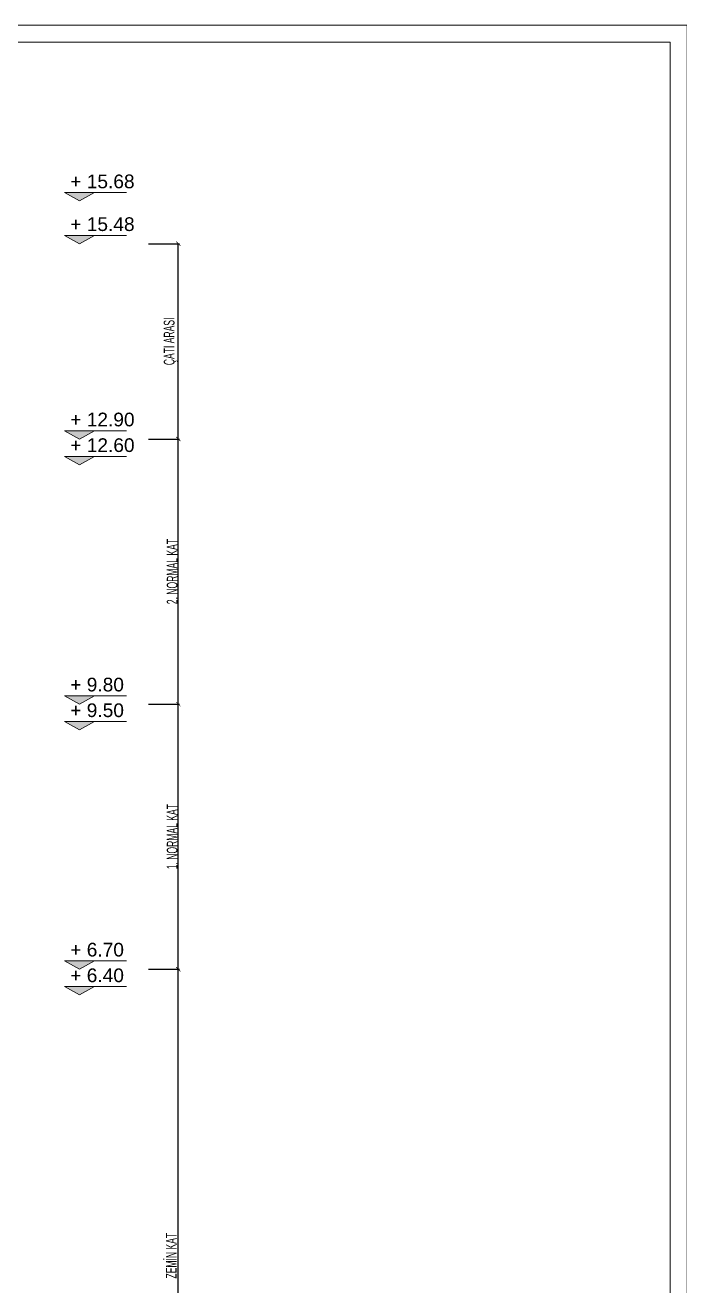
# Model space of a CAD drawing. Header units: millimetres. Extents: x 7519 to 33116, y -1769 to 3101.
# Drawn here: x 27413 to 28179, y 1627 to 3101 of the extents above; entities that cross this region are included whole.
import ezdxf

# ---------------------------------------------------------------- set-up
doc = ezdxf.new("R2010")
doc.units = ezdxf.units.MM
doc.layers.add('iç ölçü x', color=20, linetype='Continuous', lineweight=9)
doc.styles.get("Standard").update_dxf_attribs({"font": 'arial.ttf'})
doc.styles.add('UMUT İÇ ÖLÇÜ YAZISI', font='ARIALN.TTF', dxfattribs={"width": 0.7, "height": 12.5})
doc.dimstyles.new('UMUT İÇ ÖLÇÜ', dxfattribs={"dimtxt": 12.5, "dimasz": 5, "dimexe": 1.25, "dimexo": 0.625, "dimtad": 1, "dimtoh": 1, "dimdec": 0, "dimzin": 12, "dimtxsty": 'UMUT İÇ ÖLÇÜ YAZISI', "dimblk": 'ARCHTICK', "dimcen": 5, "dimclrd": 1, "dimclre": 2, "dimclrt": 3, "dimadec": 0, "dimazin": 0, "dimtfac": 1, "dimtdec": 0, "dimtix": 1, "dimtmove": 0, "dimatfit": 3, "dimldrblk": 'ARCHTICK', "dimfxl": 35, "dimfxlon": 1, "dimtfillclr": 256, "dimarcsym": 0})

# ---------------------------------------------------------------- blocks, each defined once
blk = doc.blocks.new('A$C255917EC')
at = {"layer": 'iç ölçü x'}
h = blk.add_hatch(color=256, dxfattribs=at)
h.dxf.hatch_style = 1
h.paths.add_polyline_path([(0, 0), (43.7, 24.5), (-43.7, 24.5)])
for p, q in [((0, 0), (-43.7, 24.5)), ((-43.7, 24.5), (137.2, 24.5)), ((0, 0), (43.7, 24.5))]:
    blk.add_line(p, q, dxfattribs=at)
blk = doc.blocks.new('_ArchTick')
at = {"color": 0, "linetype": 'ByBlock', "const_width": 0.15}
blk.add_lwpolyline([(-0.5, -0.5), (0.5, 0.5)], dxfattribs=at)
blk = doc.blocks.new('*D323')
at = {"layer": 'Defpoints', "color": 0, "transparency": 16777216}
for p in [(27477, 1996.8), (27592.4, 1996.8), (27477, 1326.8)]:
    blk.add_point(p, dxfattribs=at)
at = {"layer": 'iç ölçü x', "color": 2, "lineweight": -2, "transparency": 16777216}
for p, q in [((27557.4, 1996.8), (27593.6, 1996.8)), ((27557.4, 1326.8), (27593.6, 1326.8))]:
    blk.add_line(p, q, dxfattribs=at)
at = {"layer": 'iç ölçü x', "color": 1, "lineweight": -2, "transparency": 16777216}
blk.add_line((27592.4, 1326.8), (27592.4, 1996.8), dxfattribs=at)
at = {"layer": 'iç ölçü x', "color": 1, "lineweight": -2, "transparency": 16777216, "xscale": 5, "yscale": 5, "zscale": 5}
for p, rotation in [((27592.4, 1996.8), 90), ((27592.4, 1326.8), 270)]:
    blk.add_blockref('_ArchTick', p, dxfattribs=dict(at, rotation=rotation))
at = {"layer": 'iç ölçü x', "color": 3, "transparency": 16777216, "insert": (27584.1, 1661.8), "char_height": 12.5, "attachment_point": 5, "rotation": 90, "style": 'UMUT İÇ ÖLÇÜ YAZISI'}
blk.add_mtext('ZEMİN KAT', dxfattribs=at)
blk = doc.blocks.new('*D324')
at = {"layer": 'Defpoints', "color": 0, "transparency": 16777216}
for p in [(27477, 2306.8), (27592.4, 2306.8), (27477, 1996.8)]:
    blk.add_point(p, dxfattribs=at)
at = {"layer": 'iç ölçü x', "color": 2, "lineweight": -2, "transparency": 16777216}
for p, q in [((27557.4, 2306.8), (27593.6, 2306.8)), ((27557.4, 1996.8), (27593.6, 1996.8))]:
    blk.add_line(p, q, dxfattribs=at)
at = {"layer": 'iç ölçü x', "color": 1, "lineweight": -2, "transparency": 16777216}
blk.add_line((27592.4, 1996.8), (27592.4, 2306.8), dxfattribs=at)
at = {"layer": 'iç ölçü x', "color": 1, "lineweight": -2, "transparency": 16777216, "xscale": 5, "yscale": 5, "zscale": 5}
for p, rotation in [((27592.4, 2306.8), 90), ((27592.4, 1996.8), 270)]:
    blk.add_blockref('_ArchTick', p, dxfattribs=dict(at, rotation=rotation))
at = {"layer": 'iç ölçü x', "color": 3, "transparency": 16777216, "insert": (27585.3, 2151.8), "char_height": 12.5, "attachment_point": 5, "rotation": 90, "style": 'UMUT İÇ ÖLÇÜ YAZISI'}
blk.add_mtext('1. NORMAL KAT', dxfattribs=at)
blk = doc.blocks.new('*D325')
at = {"layer": 'Defpoints', "color": 0, "transparency": 16777216}
for p in [(27477, 2616.8), (27592.4, 2616.8), (27477, 2306.8)]:
    blk.add_point(p, dxfattribs=at)
at = {"layer": 'iç ölçü x', "color": 2, "lineweight": -2, "transparency": 16777216}
for p, q in [((27557.4, 2616.8), (27593.6, 2616.8)), ((27557.4, 2306.8), (27593.6, 2306.8))]:
    blk.add_line(p, q, dxfattribs=at)
at = {"layer": 'iç ölçü x', "color": 1, "lineweight": -2, "transparency": 16777216}
blk.add_line((27592.4, 2306.8), (27592.4, 2616.8), dxfattribs=at)
at = {"layer": 'iç ölçü x', "color": 1, "lineweight": -2, "transparency": 16777216, "xscale": 5, "yscale": 5, "zscale": 5}
for p, rotation in [((27592.4, 2616.8), 90), ((27592.4, 2306.8), 270)]:
    blk.add_blockref('_ArchTick', p, dxfattribs=dict(at, rotation=rotation))
at = {"layer": 'iç ölçü x', "color": 3, "transparency": 16777216, "insert": (27585.3, 2461.8), "char_height": 12.5, "attachment_point": 5, "rotation": 90, "style": 'UMUT İÇ ÖLÇÜ YAZISI'}
blk.add_mtext('2. NORMAL KAT', dxfattribs=at)
blk = doc.blocks.new('*D326')
at = {"layer": 'Defpoints', "color": 0, "transparency": 16777216}
for p in [(27477, 2845.2), (27592.4, 2845.2), (27477, 2616.8)]:
    blk.add_point(p, dxfattribs=at)
at = {"layer": 'iç ölçü x', "color": 2, "lineweight": -2, "transparency": 16777216}
for p, q in [((27557.4, 2845.2), (27593.6, 2845.2)), ((27557.4, 2616.8), (27593.6, 2616.8))]:
    blk.add_line(p, q, dxfattribs=at)
at = {"layer": 'iç ölçü x', "color": 1, "lineweight": -2, "transparency": 16777216}
blk.add_line((27592.4, 2616.8), (27592.4, 2845.2), dxfattribs=at)
at = {"layer": 'iç ölçü x', "color": 1, "lineweight": -2, "transparency": 16777216, "xscale": 5, "yscale": 5, "zscale": 5}
for p, rotation in [((27592.4, 2845.2), 90), ((27592.4, 2616.8), 270)]:
    blk.add_blockref('_ArchTick', p, dxfattribs=dict(at, rotation=rotation))
at = {"layer": 'iç ölçü x', "color": 3, "transparency": 16777216, "insert": (27583.6, 2731), "char_height": 12.5, "attachment_point": 5, "rotation": 90, "style": 'UMUT İÇ ÖLÇÜ YAZISI'}
blk.add_mtext('ÇATI ARASI ', dxfattribs=at)

msp = doc.modelspace()

# ---------------------------------------------------------------- linework, layer by layer
at = {"layer": 'iç ölçü x'}
for points in [[(26114.007, 684.072), (28187.402, 684.072), (28187.402, 3100.74), (26114.007, 3100.74)], [(26134.007, 704.072), (28167.402, 704.072), (28167.402, 3080.74), (26134.007, 3080.74)]]:
    msp.add_lwpolyline(points, close=True, dxfattribs=at)

# ---------------------------------------------------------------- block references
at = {"layer": 'iç ölçü x', "xscale": 0.4, "yscale": 0.4, "zscale": 0.4}
for p in [(27476.981, 2895.205), (27476.981, 2845.205), (27476.981, 2616.767), (27476.981, 2586.767), (27476.981, 2306.767), (27476.981, 2276.767), (27476.981, 1996.767), (27476.981, 1966.767)]:
    msp.add_blockref('A$C255917EC', p, dxfattribs=at)

# ---------------------------------------------------------------- texts
at = {"layer": 'iç ölçü x'}
for s, p in [('+ 15.68', (27466.079, 2910.082)), ('+ 15.48', (27466.079, 2860.082)), ('+ 12.90', (27466.079, 2631.644)), ('+ 12.60', (27466.079, 2601.644)), ('+ 9.80', (27466.079, 2321.644)), ('+ 9.50', (27466.079, 2291.644)), ('+ 6.70', (27466.079, 2011.644)), ('+ 6.40', (27466.079, 1981.644))]:
    msp.add_text(s, height=16, dxfattribs=at).set_placement(p)

# ---------------------------------------------------------------- dimensions: what is measured, and where the dimension line sits
for base, p1, p2, text, picture, middle in [((27592.358, 2845.205), (27476.981, 2616.767), (27476.981, 2845.205), 'ÇATI ARASI ', '*D326', (27583.582, 2730.986)), ((27592.358, 2616.767), (27476.981, 2306.767), (27476.981, 2616.767), '2. NORMAL KAT', '*D325', (27585.266, 2461.767)), ((27592.358, 2306.767), (27476.981, 1996.767), (27476.981, 2306.767), '1. NORMAL KAT', '*D324', (27585.266, 2151.767)), ((27592.358, 1996.767), (27476.981, 1326.767), (27476.981, 1996.767), 'ZEMİN KAT', '*D323', (27584.098, 1661.767))]:
    dim = msp.add_linear_dim(base=base, p1=p1, p2=p2, angle=90, text=text, dimstyle='UMUT İÇ ÖLÇÜ', override={"dimtmove": 1}, dxfattribs=at)
    dim.commit()
    dim.dimension.update_dxf_attribs({"geometry": picture, "text_midpoint": middle})

doc.saveas('drawing.dxf')
